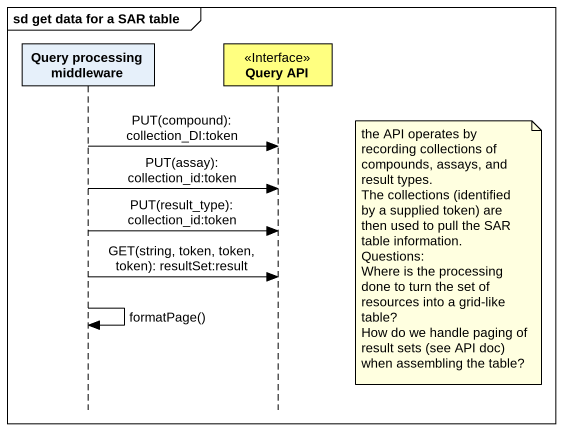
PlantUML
@startuml
mainframe sd get data for a SAR table
hide footbox
participant "Query processing middleware" as Query_processing_middleware
participant "Query API" as Query_API <<Interface>> #FFFF80

Query_processing_middleware -> Query_API : PUT(compound): collection_DI:token
Query_processing_middleware -> Query_API : PUT(assay): collection_id:token
Query_processing_middleware -> Query_API : PUT(result_type): collection_id:token
note right of Query_API
  the API operates by recording collections of compounds, assays, and result types.
  The collections (identified by a supplied token) are then used to pull the SAR table information.
  Questions:
  Where is the processing done to turn the set of resources into a grid-like table?
  How do we handle paging of result sets (see API doc) when assembling the table?
end note
Query_processing_middleware -> Query_API : GET(string, token, token, token): resultSet:result
Query_processing_middleware -> Query_processing_middleware : formatPage()
@enduml
